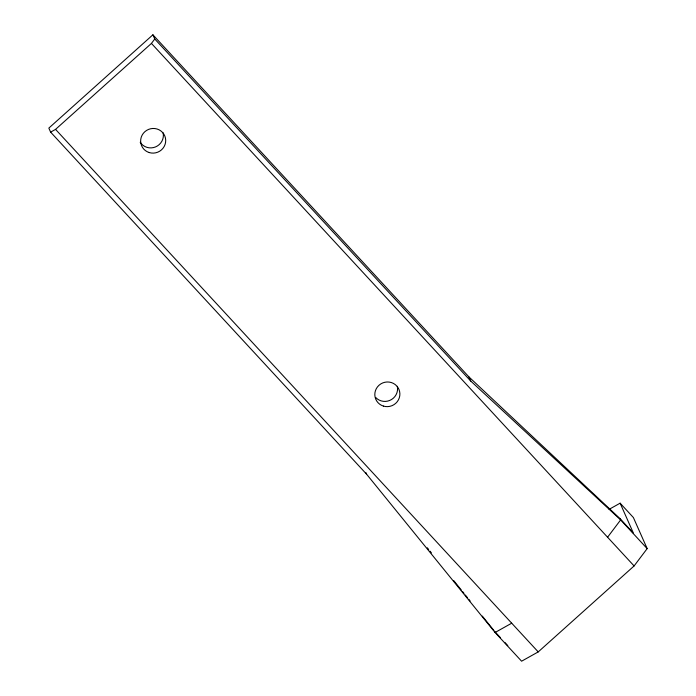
<?xml version="1.0" encoding="UTF-8"?>
<svg xmlns="http://www.w3.org/2000/svg" width="696" height="696" viewBox="0 0 696 696"><rect width="100%" height="100%" fill="white"/><g stroke="black" fill="none" stroke-linecap="round" stroke-linejoin="round"><path stroke-width="1.04" d="M50.617 132.136L55.55 129.378L151.432 43.413L154.764 38.993L152.903 34.8L48.833 128.107L50.617 132.136L366.609 474.22L495.082 632.49L521.6 661.2L538.226 651.908L634.1 565.944L647.167 548.622L633.386 517.537L620.127 503.182L609.052 509.376M607.582 537.234L620.641 519.912L620.11 518.711L468.895 376.884L152.903 34.8M495.082 632.49L511.708 623.198M154.764 38.993L470.757 381.077L620.641 519.912L647.167 548.622M620.11 518.711L633.369 533.066L620.127 503.182M151.432 43.413L634.1 565.944M55.55 129.378L538.226 651.908M494.552 631.289L500.441 637.667M504.861 642.452L507.81 645.644M427.309 547.787L428.666 549.475M430.024 551.162L431.389 552.85M453.801 580.682L461.274 589.964M462.631 591.643L463.988 593.331M465.346 595.019L467.381 597.551M468.739 599.239L470.096 600.926M482.328 616.108L493.873 630.445M468.895 376.884L470.757 381.077M365.896 472.61L366.609 474.22M397.312 386.35A12.589 12.284 -23.9 0 1 375.683 397.468M163.134 132.832A12.589 12.284 -23.9 0 1 140.201 142.254M383.426 406.09A12.589 12.284 -23.9 0 0 399.626 391.57A12.589 12.284 -23.9 0 0 378.998 385.262A12.589 12.284 -23.9 0 0 383.426 406.09M149.257 152.572A12.589 12.284 -23.9 0 0 165.448 138.052A12.589 12.284 -23.9 0 0 144.82 131.744A12.589 12.284 -23.9 0 0 149.257 152.572"/></g></svg>
